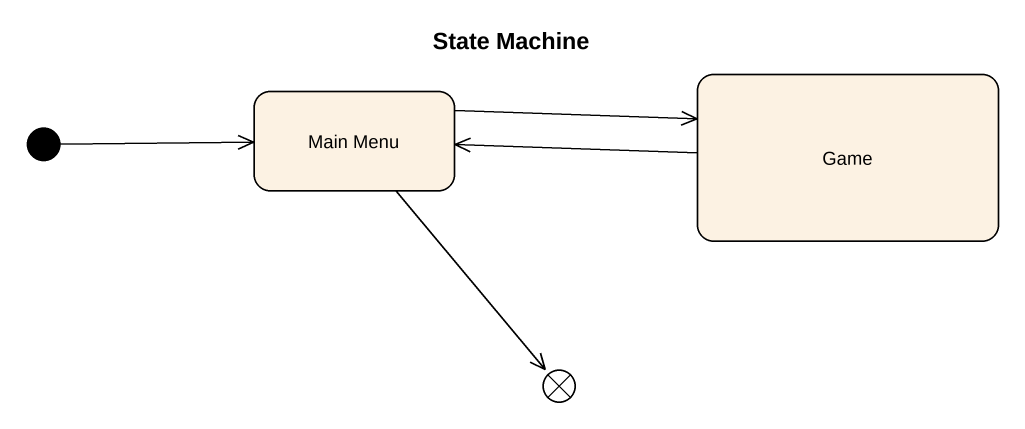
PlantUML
@startuml
title State Machine
hide empty description
state "Main Menu" as Main_Menu
state Game
state exit1 <<choice>>
[*] -right-> Main_Menu
Main_Menu -right-> Game
Main_Menu --> exit1
Game -left-> Main_Menu
@enduml
